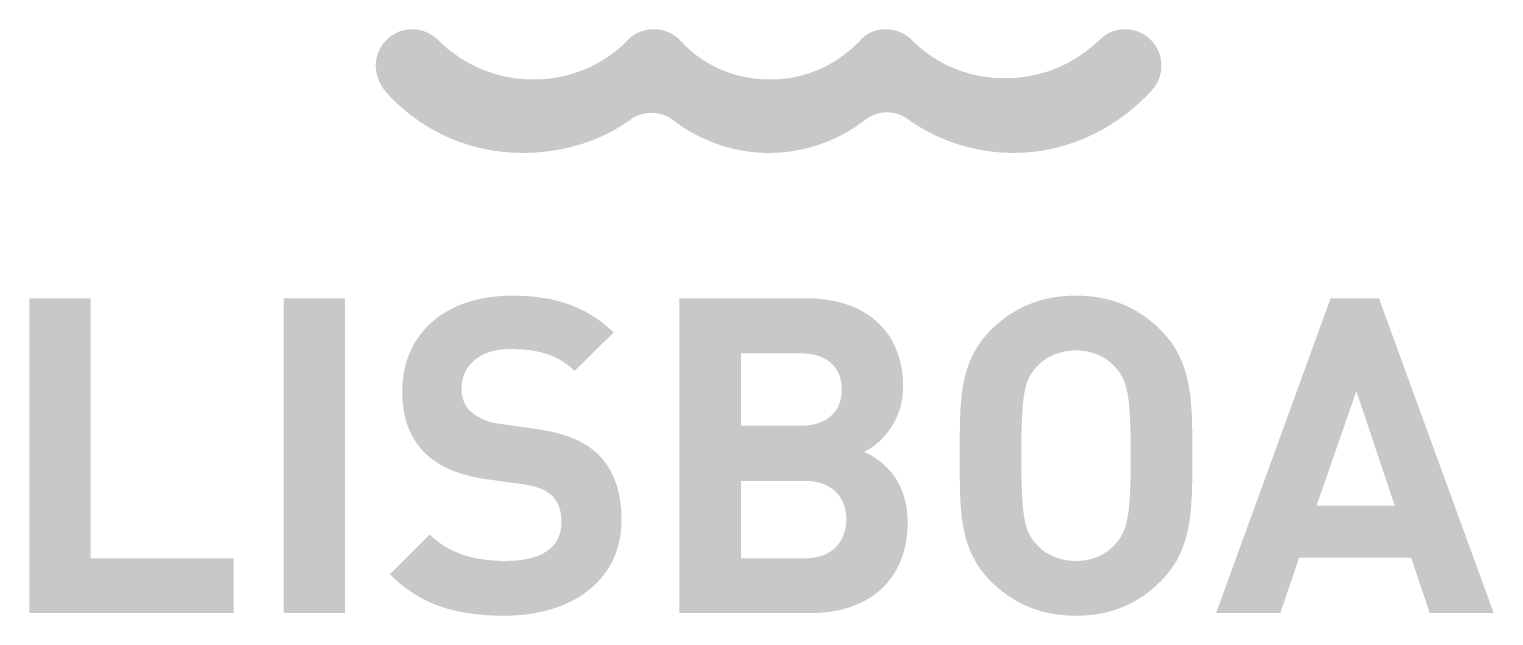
# Model space of a CAD drawing. Header units: millimetres. Extents: x 1841 to 1977, y -2528 to -2309.
# Drawn here: x 1936.15 to 1952.47, y -2501.22 to -2494.69 of the extents above; entities that cross this region are included whole.
import ezdxf

# ---------------------------------------------------------------- set-up
doc = ezdxf.new("R2010")
doc.units = ezdxf.units.MM
doc.layers.add('LASER$cut', color=1, linetype='Continuous', lineweight=0, true_color=0xff0000)
doc.layers.add('LASER$engrave', color=7, linetype='Continuous')

# ---------------------------------------------------------------- blocks, each defined once
blk = doc.blocks.new('Block 01')
at = {"layer": 'LASER$engrave'}
for points in [[(39.192, 33.087), (39.198, 33.093), (39.204, 33.1), (39.209, 33.107), (39.215, 33.114), (39.22, 33.121), (39.225, 33.129), (39.23, 33.136), (39.235, 33.144), (39.24, 33.152), (39.244, 33.16), (39.249, 33.168), (39.253, 33.176), (39.257, 33.184), (39.261, 33.192), (39.264, 33.201), (39.268, 33.209), (39.271, 33.218), (39.274, 33.227), (39.277, 33.236), (39.279, 33.245), (39.282, 33.253), (39.284, 33.263), (39.286, 33.272), (39.288, 33.281), (39.289, 33.29), (39.291, 33.299), (39.292, 33.309), (39.293, 33.318), (39.294, 33.328), (39.294, 33.337), (39.295, 33.347), (39.295, 33.357), (39.295, 33.367), (39.294, 33.377), (39.294, 33.388), (39.293, 33.398), (39.291, 33.408), (39.29, 33.418), (39.288, 33.428), (39.286, 33.438), (39.284, 33.448), (39.282, 33.457), (39.279, 33.467), (39.276, 33.477), (39.273, 33.486), (39.27, 33.495), (39.267, 33.505), (39.263, 33.514), (39.259, 33.523), (39.255, 33.532), (39.25, 33.54), (39.246, 33.549), (39.241, 33.558), (39.236, 33.566), (39.231, 33.574), (39.225, 33.582), (39.22, 33.591), (39.214, 33.598), (39.208, 33.606), (39.202, 33.614), (39.196, 33.621), (39.189, 33.628), (39.183, 33.635), (39.176, 33.642), (39.169, 33.649), (39.162, 33.656), (39.155, 33.662), (39.147, 33.669), (39.14, 33.675), (39.132, 33.681), (39.124, 33.686), (39.116, 33.692), (39.108, 33.697), (39.1, 33.702), (39.091, 33.707), (39.083, 33.712), (39.074, 33.717), (39.065, 33.721), (39.056, 33.725), (39.047, 33.729), (39.038, 33.733), (39.029, 33.737), (39.02, 33.74), (39.01, 33.743), (39.001, 33.746), (38.991, 33.748), (38.981, 33.751), (38.971, 33.753), (38.961, 33.755), (38.951, 33.756), (38.941, 33.758), (38.931, 33.759), (38.921, 33.76), (38.911, 33.761), (38.9, 33.761), (38.89, 33.761), (38.88, 33.761), (38.87, 33.761), (38.861, 33.76), (38.851, 33.759), (38.841, 33.758), (38.832, 33.757), (38.822, 33.756), (38.813, 33.754), (38.804, 33.752), (38.795, 33.75), (38.786, 33.748), (38.777, 33.746), (38.768, 33.743), (38.759, 33.74), (38.75, 33.737), (38.742, 33.734), (38.733, 33.73), (38.725, 33.727), (38.717, 33.723), (38.709, 33.719), (38.701, 33.714), (38.693, 33.71), (38.685, 33.705), (38.677, 33.701), (38.67, 33.696), (38.662, 33.69), (38.655, 33.685), (38.648, 33.68), (38.641, 33.674), (38.634, 33.668), (38.627, 33.662), (38.62, 33.656), (38.593, 33.63), (38.565, 33.606), (38.538, 33.582), (38.509, 33.559), (38.481, 33.536), (38.453, 33.514), (38.424, 33.493), (38.395, 33.473), (38.365, 33.453), (38.335, 33.434), (38.305, 33.416), (38.275, 33.399), (38.244, 33.382), (38.212, 33.366), (38.181, 33.351), (38.149, 33.337), (38.116, 33.323), (38.083, 33.31), (38.05, 33.298), (38.016, 33.287), (37.981, 33.276), (37.946, 33.267), (37.911, 33.258), (37.875, 33.25), (37.839, 33.243), (37.802, 33.236), (37.764, 33.231), (37.726, 33.226), (37.687, 33.222), (37.648, 33.219), (37.608, 33.217), (37.567, 33.216), (37.528, 33.216), (37.49, 33.217), (37.452, 33.218), (37.414, 33.221), (37.376, 33.225), (37.339, 33.23), (37.302, 33.235), (37.265, 33.242), (37.229, 33.249), (37.193, 33.257), (37.157, 33.267), (37.122, 33.277), (37.087, 33.288), (37.052, 33.299), (37.018, 33.312), (36.984, 33.325), (36.951, 33.34), (36.918, 33.355), (36.886, 33.37), (36.854, 33.387), (36.822, 33.404), (36.791, 33.423), (36.761, 33.441), (36.731, 33.461), (36.701, 33.481), (36.672, 33.503), (36.644, 33.524), (36.616, 33.547), (36.589, 33.57), (36.563, 33.594), (36.537, 33.619), (36.511, 33.644), (36.504, 33.651), (36.497, 33.657), (36.489, 33.664), (36.482, 33.67), (36.474, 33.676), (36.466, 33.682), (36.458, 33.688), (36.45, 33.693), (36.442, 33.698), (36.433, 33.704), (36.425, 33.708), (36.416, 33.713), (36.408, 33.718), (36.399, 33.722), (36.39, 33.726), (36.381, 33.73), (36.372, 33.734), (36.362, 33.737), (36.353, 33.74), (36.344, 33.743), (36.334, 33.746), (36.325, 33.749), (36.315, 33.751), (36.305, 33.753), (36.295, 33.755), (36.285, 33.757), (36.275, 33.758), (36.265, 33.759), (36.255, 33.76), (36.245, 33.761), (36.234, 33.761), (36.224, 33.761), (36.212, 33.761), (36.201, 33.761), (36.19, 33.76), (36.179, 33.759), (36.168, 33.758), (36.157, 33.756), (36.147, 33.754), (36.136, 33.752), (36.126, 33.75), (36.116, 33.748), (36.106, 33.745), (36.096, 33.742), (36.086, 33.738), (36.077, 33.735), (36.067, 33.731), (36.058, 33.727), (36.049, 33.722), (36.04, 33.718), (36.031, 33.713), (36.022, 33.708), (36.014, 33.702), (36.005, 33.697), (35.997, 33.691), (35.989, 33.684), (35.981, 33.678), (35.973, 33.671), (35.965, 33.664), (35.957, 33.657), (35.95, 33.65), (35.942, 33.642), (35.935, 33.634), (35.928, 33.626), (35.904, 33.602), (35.879, 33.578), (35.854, 33.555), (35.829, 33.533), (35.803, 33.511), (35.776, 33.49), (35.749, 33.47), (35.722, 33.45), (35.694, 33.431), (35.665, 33.412), (35.636, 33.394), (35.607, 33.377), (35.577, 33.361), (35.547, 33.345), (35.516, 33.33), (35.485, 33.316), (35.454, 33.302), (35.422, 33.29), (35.389, 33.278), (35.357, 33.267), (35.324, 33.257), (35.29, 33.247), (35.257, 33.238), (35.223, 33.231), (35.188, 33.224), (35.154, 33.218), (35.119, 33.213), (35.083, 33.209), (35.048, 33.205), (35.012, 33.203), (34.976, 33.202), (34.939, 33.201), (34.902, 33.201), (34.866, 33.203), (34.83, 33.205), (34.794, 33.208), (34.759, 33.212), (34.724, 33.217), (34.689, 33.222), (34.654, 33.229), (34.62, 33.236), (34.587, 33.244), (34.553, 33.253), (34.52, 33.262), (34.488, 33.273), (34.456, 33.284), (34.424, 33.296), (34.393, 33.309), (34.362, 33.322), (34.331, 33.337), (34.301, 33.352), (34.271, 33.368), (34.242, 33.384), (34.214, 33.402), (34.185, 33.42), (34.158, 33.439), (34.13, 33.458), (34.103, 33.478), (34.077, 33.499), (34.051, 33.521), (34.026, 33.543), (34.001, 33.566), (33.977, 33.59), (33.954, 33.615), (33.946, 33.623), (33.939, 33.631), (33.931, 33.639), (33.923, 33.647), (33.915, 33.655), (33.907, 33.662), (33.899, 33.669), (33.89, 33.676), (33.881, 33.682), (33.872, 33.689), (33.863, 33.695), (33.854, 33.701), (33.845, 33.707), (33.835, 33.712), (33.825, 33.717), (33.815, 33.722), (33.805, 33.727), (33.795, 33.731), (33.785, 33.735), (33.774, 33.739), (33.764, 33.742), (33.753, 33.745), (33.742, 33.748), (33.731, 33.751), (33.72, 33.753), (33.709, 33.755), (33.698, 33.757), (33.686, 33.759), (33.675, 33.76), (33.663, 33.761), (33.652, 33.761), (33.64, 33.761), (33.629, 33.761), (33.618, 33.761), (33.607, 33.76), (33.596, 33.759), (33.586, 33.758), (33.575, 33.756), (33.564, 33.755), (33.554, 33.753), (33.544, 33.75), (33.533, 33.748), (33.523, 33.745), (33.513, 33.742), (33.503, 33.739), (33.493, 33.735), (33.484, 33.732), (33.474, 33.728), (33.465, 33.724), (33.455, 33.719), (33.446, 33.715), (33.437, 33.71), (33.429, 33.705), (33.42, 33.699), (33.411, 33.694), (33.403, 33.688), (33.395, 33.682), (33.387, 33.676), (33.379, 33.67), (33.372, 33.663), (33.364, 33.657), (33.357, 33.65), (33.35, 33.642), (33.344, 33.635), (33.318, 33.61), (33.292, 33.585), (33.265, 33.561), (33.238, 33.538), (33.21, 33.516), (33.182, 33.494), (33.153, 33.473), (33.123, 33.452), (33.093, 33.433), (33.063, 33.414), (33.032, 33.395), (33.001, 33.378), (32.969, 33.361), (32.937, 33.345), (32.904, 33.33), (32.871, 33.316), (32.837, 33.302), (32.803, 33.289), (32.769, 33.278), (32.734, 33.266), (32.699, 33.256), (32.664, 33.247), (32.628, 33.238), (32.592, 33.23), (32.555, 33.224), (32.518, 33.218), (32.481, 33.213), (32.444, 33.208), (32.406, 33.205), (32.368, 33.203), (32.329, 33.202), (32.291, 33.201), (32.252, 33.202), (32.214, 33.203), (32.176, 33.206), (32.138, 33.209), (32.101, 33.213), (32.063, 33.219), (32.026, 33.225), (31.99, 33.232), (31.953, 33.24), (31.917, 33.249), (31.881, 33.259), (31.846, 33.27), (31.81, 33.282), (31.776, 33.294), (31.741, 33.307), (31.707, 33.321), (31.674, 33.336), (31.641, 33.352), (31.608, 33.368), (31.576, 33.385), (31.544, 33.403), (31.513, 33.422), (31.482, 33.441), (31.452, 33.461), (31.423, 33.482), (31.393, 33.503), (31.365, 33.525), (31.337, 33.547), (31.31, 33.571), (31.283, 33.594), (31.257, 33.619), (31.232, 33.644), (31.224, 33.651), (31.217, 33.657), (31.209, 33.664), (31.201, 33.67), (31.193, 33.676), (31.185, 33.682), (31.177, 33.688), (31.169, 33.693), (31.161, 33.698), (31.152, 33.704), (31.144, 33.708), (31.135, 33.713), (31.127, 33.718), (31.118, 33.722), (31.109, 33.726), (31.1, 33.73), (31.091, 33.734), (31.082, 33.737), (31.073, 33.74), (31.063, 33.743), (31.054, 33.746), (31.044, 33.749), (31.035, 33.751), (31.025, 33.753), (31.015, 33.755), (31.006, 33.757), (30.996, 33.758), (30.986, 33.759), (30.975, 33.76), (30.965, 33.761), (30.955, 33.761), (30.944, 33.761), (30.934, 33.761), (30.924, 33.761), (30.913, 33.76), (30.903, 33.759), (30.893, 33.758), (30.883, 33.756), (30.873, 33.755), (30.863, 33.753), (30.853, 33.751), (30.843, 33.748), (30.834, 33.746), (30.824, 33.743), (30.815, 33.74), (30.805, 33.737), (30.796, 33.733), (30.787, 33.729), (30.778, 33.725), (30.769, 33.721), (30.76, 33.717), (30.752, 33.712), (30.743, 33.707), (30.735, 33.702), (30.727, 33.697), (30.718, 33.692), (30.71, 33.686), (30.702, 33.681), (30.695, 33.675), (30.687, 33.669), (30.68, 33.662), (30.672, 33.656), (30.665, 33.649), (30.658, 33.642), (30.652, 33.635), (30.645, 33.628), (30.639, 33.621), (30.632, 33.614), (30.626, 33.606), (30.62, 33.598), (30.614, 33.591), (30.609, 33.582), (30.604, 33.574), (30.598, 33.566), (30.593, 33.558), (30.589, 33.549), (30.584, 33.54), (30.58, 33.532), (30.576, 33.523), (30.572, 33.514), (30.568, 33.505), (30.564, 33.495), (30.561, 33.486), (30.558, 33.477), (30.555, 33.467), (30.552, 33.457), (30.55, 33.448), (30.548, 33.438), (30.546, 33.428), (30.544, 33.418), (30.543, 33.408), (30.542, 33.398), (30.541, 33.388), (30.54, 33.377), (30.54, 33.367), (30.54, 33.357), (30.54, 33.347), (30.54, 33.338), (30.541, 33.328), (30.542, 33.319), (30.543, 33.309), (30.544, 33.3), (30.546, 33.29), (30.547, 33.28), (30.549, 33.271), (30.552, 33.261), (30.554, 33.252), (30.557, 33.242), (30.559, 33.233), (30.562, 33.223), (30.566, 33.214), (30.569, 33.205), (30.573, 33.196), (30.576, 33.186), (30.58, 33.177), (30.584, 33.169), (30.588, 33.16), (30.593, 33.151), (30.597, 33.143), (30.602, 33.135), (30.606, 33.126), (30.611, 33.118), (30.616, 33.111), (30.621, 33.103), (30.626, 33.096), (30.631, 33.089), (30.637, 33.082), (30.642, 33.075), (30.677, 33.035), (30.714, 32.997), (30.751, 32.96), (30.789, 32.923), (30.828, 32.888), (30.869, 32.853), (30.91, 32.82), (30.952, 32.787), (30.995, 32.756), (31.038, 32.726), (31.083, 32.697), (31.128, 32.669), (31.175, 32.642), (31.222, 32.617), (31.269, 32.592), (31.318, 32.569), (31.367, 32.547), (31.417, 32.527), (31.468, 32.508), (31.519, 32.49), (31.571, 32.473), (31.623, 32.458), (31.676, 32.444), (31.73, 32.431), (31.784, 32.42), (31.839, 32.41), (31.894, 32.402), (31.949, 32.395), (32.006, 32.39), (32.062, 32.386), (32.119, 32.384), (32.176, 32.383), (32.217, 32.383), (32.257, 32.384), (32.298, 32.386), (32.338, 32.388), (32.378, 32.392), (32.418, 32.396), (32.458, 32.4), (32.498, 32.406), (32.537, 32.412), (32.577, 32.418), (32.616, 32.426), (32.654, 32.434), (32.693, 32.443), (32.731, 32.452), (32.769, 32.463), (32.807, 32.474), (32.844, 32.485), (32.881, 32.498), (32.918, 32.511), (32.954, 32.524), (32.99, 32.539), (33.026, 32.554), (33.061, 32.569), (33.096, 32.586), (33.13, 32.603), (33.164, 32.62), (33.198, 32.639), (33.231, 32.658), (33.263, 32.677), (33.296, 32.698), (33.327, 32.719), (33.358, 32.74), (33.365, 32.745), (33.371, 32.75), (33.378, 32.755), (33.385, 32.759), (33.391, 32.764), (33.399, 32.768), (33.406, 32.772), (33.413, 32.777), (33.42, 32.78), (33.428, 32.784), (33.435, 32.788), (33.443, 32.792), (33.451, 32.795), (33.459, 32.798), (33.466, 32.801), (33.474, 32.804), (33.483, 32.807), (33.491, 32.81), (33.499, 32.812), (33.507, 32.815), (33.516, 32.817), (33.524, 32.819), (33.532, 32.821), (33.541, 32.822), (33.55, 32.824), (33.558, 32.825), (33.567, 32.826), (33.576, 32.827), (33.584, 32.828), (33.593, 32.828), (33.602, 32.828), (33.611, 32.828), (33.62, 32.828), (33.63, 32.828), (33.64, 32.827), (33.65, 32.827), (33.659, 32.826), (33.669, 32.825), (33.678, 32.823), (33.687, 32.822), (33.697, 32.82), (33.706, 32.818), (33.715, 32.815), (33.724, 32.813), (33.733, 32.81), (33.741, 32.808), (33.75, 32.805), (33.759, 32.801), (33.767, 32.798), (33.775, 32.794), (33.784, 32.791), (33.792, 32.787), (33.8, 32.783), (33.808, 32.778), (33.816, 32.774), (33.823, 32.769), (33.831, 32.764), (33.838, 32.759), (33.846, 32.754), (33.853, 32.749), (33.86, 32.743), (33.867, 32.738), (33.874, 32.732), (33.88, 32.726), (33.908, 32.706), (33.936, 32.687), (33.964, 32.669), (33.992, 32.65), (34.021, 32.633), (34.051, 32.616), (34.081, 32.599), (34.111, 32.583), (34.141, 32.568), (34.172, 32.553), (34.203, 32.538), (34.234, 32.525), (34.266, 32.511), (34.298, 32.499), (34.331, 32.487), (34.363, 32.475), (34.396, 32.464), (34.429, 32.454), (34.463, 32.445), (34.497, 32.436), (34.53, 32.427), (34.565, 32.42), (34.599, 32.413), (34.634, 32.407), (34.669, 32.401), (34.704, 32.396), (34.739, 32.392), (34.775, 32.389), (34.81, 32.386), (34.846, 32.384), (34.882, 32.383), (34.919, 32.383), (34.956, 32.383), (34.993, 32.384), (35.031, 32.386), (35.068, 32.389), (35.104, 32.392), (35.141, 32.397), (35.177, 32.402), (35.213, 32.407), (35.249, 32.414), (35.284, 32.421), (35.319, 32.429), (35.354, 32.437), (35.389, 32.447), (35.423, 32.457), (35.457, 32.467), (35.491, 32.479), (35.524, 32.491), (35.558, 32.503), (35.59, 32.517), (35.623, 32.531), (35.655, 32.545), (35.687, 32.561), (35.719, 32.577), (35.75, 32.593), (35.781, 32.61), (35.811, 32.628), (35.841, 32.646), (35.871, 32.665), (35.9, 32.685), (35.929, 32.705), (35.958, 32.725), (35.986, 32.746), (35.993, 32.752), (36, 32.757), (36.006, 32.761), (36.013, 32.766), (36.02, 32.771), (36.027, 32.775), (36.034, 32.779), (36.041, 32.784), (36.049, 32.788), (36.056, 32.791), (36.063, 32.795), (36.071, 32.799), (36.078, 32.802), (36.086, 32.805), (36.093, 32.808), (36.101, 32.811), (36.109, 32.814), (36.117, 32.817), (36.125, 32.819), (36.133, 32.821), (36.141, 32.823), (36.149, 32.825), (36.157, 32.827), (36.166, 32.829), (36.174, 32.83), (36.183, 32.831), (36.191, 32.832), (36.2, 32.833), (36.209, 32.834), (36.218, 32.834), (36.227, 32.834), (36.236, 32.834), (36.245, 32.834), (36.253, 32.834), (36.262, 32.834), (36.271, 32.833), (36.28, 32.832), (36.288, 32.831), (36.296, 32.83), (36.305, 32.829), (36.313, 32.828), (36.321, 32.826), (36.329, 32.824), (36.337, 32.822), (36.345, 32.82), (36.352, 32.818), (36.36, 32.815), (36.368, 32.813), (36.375, 32.81), (36.383, 32.807), (36.39, 32.804), (36.397, 32.801), (36.405, 32.797), (36.412, 32.794), (36.419, 32.79), (36.426, 32.786), (36.433, 32.782), (36.44, 32.778), (36.447, 32.774), (36.454, 32.769), (36.468, 32.759), (36.482, 32.749), (36.513, 32.728), (36.545, 32.707), (36.577, 32.687), (36.609, 32.667), (36.642, 32.648), (36.676, 32.629), (36.709, 32.612), (36.743, 32.594), (36.777, 32.578), (36.812, 32.562), (36.847, 32.546), (36.883, 32.532), (36.918, 32.517), (36.954, 32.504), (36.991, 32.491), (37.027, 32.479), (37.064, 32.468), (37.101, 32.457), (37.139, 32.447), (37.177, 32.438), (37.215, 32.429), (37.253, 32.421), (37.292, 32.414), (37.33, 32.407), (37.369, 32.402), (37.409, 32.397), (37.448, 32.392), (37.488, 32.389), (37.528, 32.386), (37.568, 32.384), (37.609, 32.383), (37.649, 32.383), (37.706, 32.384), (37.763, 32.386), (37.819, 32.39), (37.874, 32.396), (37.93, 32.403), (37.985, 32.412), (38.039, 32.422), (38.093, 32.433), (38.147, 32.446), (38.2, 32.461), (38.253, 32.477), (38.304, 32.494), (38.356, 32.513), (38.407, 32.533), (38.457, 32.554), (38.506, 32.576), (38.555, 32.6), (38.604, 32.625), (38.651, 32.651), (38.698, 32.678), (38.744, 32.707), (38.789, 32.736), (38.833, 32.767), (38.877, 32.798), (38.919, 32.831), (38.961, 32.865), (39.002, 32.899), (39.042, 32.935), (39.081, 32.972), (39.119, 33.009), (39.156, 33.047)], [(28.955, 27.254), (28.955, 27.864), (27.362, 27.864), (27.362, 30.762), (26.679, 30.762), (26.679, 27.254)], [(30.195, 30.762), (29.512, 30.762), (29.512, 27.254), (30.195, 27.254)], [(33.278, 28.29), (33.277, 28.347), (33.276, 28.375), (33.274, 28.403), (33.272, 28.43), (33.269, 28.457), (33.266, 28.484), (33.262, 28.511), (33.258, 28.537), (33.253, 28.563), (33.248, 28.588), (33.242, 28.613), (33.236, 28.638), (33.229, 28.663), (33.221, 28.687), (33.213, 28.71), (33.205, 28.733), (33.196, 28.756), (33.186, 28.779), (33.176, 28.801), (33.165, 28.822), (33.154, 28.844), (33.142, 28.864), (33.129, 28.885), (33.116, 28.905), (33.103, 28.924), (33.088, 28.943), (33.074, 28.962), (33.058, 28.98), (33.042, 28.998), (33.025, 29.015), (33.008, 29.032), (32.994, 29.045), (32.979, 29.057), (32.965, 29.069), (32.95, 29.081), (32.934, 29.093), (32.918, 29.104), (32.902, 29.115), (32.885, 29.126), (32.868, 29.136), (32.851, 29.147), (32.833, 29.157), (32.815, 29.166), (32.796, 29.176), (32.777, 29.185), (32.757, 29.194), (32.737, 29.202), (32.716, 29.21), (32.695, 29.219), (32.674, 29.226), (32.651, 29.234), (32.605, 29.248), (32.556, 29.261), (32.505, 29.274), (32.452, 29.285), (32.395, 29.295), (32.336, 29.305), (31.923, 29.363), (31.91, 29.365), (31.897, 29.367), (31.884, 29.369), (31.871, 29.372), (31.859, 29.374), (31.847, 29.377), (31.834, 29.38), (31.822, 29.383), (31.811, 29.386), (31.799, 29.39), (31.788, 29.394), (31.777, 29.398), (31.765, 29.402), (31.755, 29.406), (31.744, 29.41), (31.734, 29.415), (31.723, 29.419), (31.713, 29.424), (31.704, 29.429), (31.694, 29.434), (31.685, 29.439), (31.676, 29.444), (31.667, 29.449), (31.658, 29.455), (31.65, 29.46), (31.641, 29.466), (31.633, 29.472), (31.626, 29.477), (31.618, 29.483), (31.611, 29.489), (31.604, 29.495), (31.597, 29.501), (31.591, 29.507), (31.584, 29.514), (31.578, 29.521), (31.572, 29.527), (31.566, 29.534), (31.561, 29.542), (31.555, 29.549), (31.55, 29.556), (31.546, 29.563), (31.541, 29.571), (31.537, 29.579), (31.533, 29.586), (31.529, 29.594), (31.525, 29.602), (31.522, 29.61), (31.519, 29.618), (31.516, 29.626), (31.513, 29.634), (31.51, 29.642), (31.508, 29.651), (31.506, 29.659), (31.504, 29.667), (31.502, 29.675), (31.5, 29.684), (31.499, 29.692), (31.498, 29.7), (31.497, 29.709), (31.496, 29.717), (31.495, 29.725), (31.495, 29.734), (31.495, 29.742), (31.495, 29.75), (31.495, 29.762), (31.495, 29.773), (31.496, 29.784), (31.497, 29.795), (31.498, 29.806), (31.499, 29.818), (31.501, 29.828), (31.503, 29.839), (31.505, 29.85), (31.508, 29.861), (31.511, 29.871), (31.514, 29.882), (31.517, 29.892), (31.52, 29.902), (31.524, 29.913), (31.528, 29.923), (31.533, 29.933), (31.537, 29.942), (31.542, 29.952), (31.547, 29.962), (31.553, 29.971), (31.558, 29.98), (31.564, 29.989), (31.57, 29.998), (31.577, 30.007), (31.584, 30.016), (31.591, 30.024), (31.598, 30.033), (31.605, 30.041), (31.613, 30.049), (31.621, 30.057), (31.63, 30.065), (31.638, 30.072), (31.647, 30.079), (31.656, 30.086), (31.666, 30.093), (31.675, 30.1), (31.685, 30.107), (31.695, 30.113), (31.706, 30.119), (31.716, 30.125), (31.727, 30.131), (31.739, 30.136), (31.75, 30.142), (31.762, 30.147), (31.774, 30.152), (31.786, 30.156), (31.799, 30.161), (31.812, 30.165), (31.825, 30.169), (31.838, 30.172), (31.852, 30.176), (31.866, 30.179), (31.88, 30.182), (31.895, 30.185), (31.91, 30.187), (31.925, 30.189), (31.94, 30.191), (31.955, 30.193), (31.971, 30.194), (31.987, 30.195), (32.004, 30.196), (32.02, 30.196), (32.037, 30.196), (32.081, 30.196), (32.126, 30.194), (32.171, 30.192), (32.216, 30.188), (32.239, 30.186), (32.262, 30.183), (32.285, 30.179), (32.308, 30.176), (32.332, 30.171), (32.355, 30.166), (32.378, 30.161), (32.401, 30.155), (32.424, 30.148), (32.447, 30.141), (32.47, 30.133), (32.493, 30.124), (32.516, 30.114), (32.538, 30.104), (32.561, 30.093), (32.583, 30.081), (32.606, 30.068), (32.628, 30.055), (32.65, 30.04), (32.671, 30.025), (32.693, 30.008), (32.714, 29.991), (32.735, 29.972), (32.756, 29.953), (33.19, 30.381), (33.162, 30.408), (33.133, 30.433), (33.104, 30.458), (33.075, 30.482), (33.046, 30.505), (33.016, 30.527), (32.985, 30.548), (32.954, 30.568), (32.923, 30.587), (32.892, 30.605), (32.86, 30.622), (32.827, 30.638), (32.794, 30.654), (32.761, 30.669), (32.727, 30.682), (32.692, 30.695), (32.657, 30.707), (32.621, 30.718), (32.585, 30.729), (32.548, 30.738), (32.511, 30.747), (32.473, 30.755), (32.435, 30.762), (32.395, 30.768), (32.356, 30.774), (32.315, 30.779), (32.274, 30.783), (32.232, 30.786), (32.19, 30.788), (32.146, 30.79), (32.058, 30.792), (32.022, 30.791), (31.987, 30.79), (31.953, 30.789), (31.919, 30.786), (31.885, 30.784), (31.852, 30.78), (31.819, 30.776), (31.787, 30.771), (31.755, 30.766), (31.724, 30.76), (31.693, 30.754), (31.663, 30.747), (31.633, 30.739), (31.603, 30.731), (31.575, 30.722), (31.546, 30.713), (31.518, 30.703), (31.491, 30.693), (31.464, 30.682), (31.437, 30.67), (31.412, 30.658), (31.386, 30.646), (31.361, 30.633), (31.337, 30.619), (31.313, 30.605), (31.29, 30.591), (31.267, 30.576), (31.245, 30.56), (31.223, 30.544), (31.202, 30.528), (31.181, 30.511), (31.161, 30.494), (31.142, 30.476), (31.123, 30.457), (31.105, 30.439), (31.087, 30.419), (31.07, 30.4), (31.053, 30.38), (31.037, 30.359), (31.021, 30.338), (31.006, 30.317), (30.992, 30.295), (30.978, 30.273), (30.965, 30.251), (30.953, 30.228), (30.941, 30.205), (30.93, 30.181), (30.919, 30.157), (30.909, 30.132), (30.899, 30.108), (30.891, 30.083), (30.882, 30.057), (30.875, 30.031), (30.868, 30.005), (30.862, 29.979), (30.856, 29.952), (30.851, 29.925), (30.847, 29.898), (30.843, 29.87), (30.84, 29.842), (30.838, 29.814), (30.836, 29.785), (30.835, 29.756), (30.835, 29.727), (30.835, 29.699), (30.836, 29.672), (30.837, 29.645), (30.839, 29.619), (30.841, 29.593), (30.844, 29.568), (30.847, 29.542), (30.851, 29.518), (30.855, 29.493), (30.859, 29.469), (30.865, 29.446), (30.87, 29.423), (30.877, 29.4), (30.883, 29.377), (30.89, 29.355), (30.898, 29.334), (30.906, 29.313), (30.915, 29.292), (30.924, 29.271), (30.934, 29.251), (30.944, 29.231), (30.954, 29.212), (30.965, 29.193), (30.977, 29.174), (30.989, 29.156), (31.002, 29.138), (31.015, 29.12), (31.028, 29.103), (31.042, 29.086), (31.057, 29.07), (31.072, 29.053), (31.087, 29.038), (31.102, 29.023), (31.117, 29.01), (31.133, 28.996), (31.149, 28.983), (31.166, 28.97), (31.183, 28.958), (31.2, 28.946), (31.218, 28.934), (31.236, 28.923), (31.254, 28.911), (31.273, 28.901), (31.292, 28.89), (31.312, 28.88), (31.332, 28.87), (31.352, 28.861), (31.373, 28.852), (31.395, 28.843), (31.416, 28.834), (31.439, 28.826), (31.461, 28.818), (31.484, 28.811), (31.508, 28.803), (31.556, 28.79), (31.606, 28.777), (31.658, 28.766), (31.712, 28.756), (31.767, 28.747), (32.19, 28.688), (32.219, 28.683), (32.246, 28.678), (32.272, 28.673), (32.296, 28.667), (32.319, 28.661), (32.34, 28.654), (32.351, 28.651), (32.36, 28.647), (32.37, 28.644), (32.379, 28.64), (32.388, 28.636), (32.397, 28.633), (32.406, 28.629), (32.414, 28.624), (32.422, 28.62), (32.43, 28.616), (32.438, 28.611), (32.445, 28.607), (32.452, 28.602), (32.46, 28.597), (32.467, 28.592), (32.474, 28.587), (32.481, 28.582), (32.487, 28.577), (32.494, 28.571), (32.501, 28.565), (32.507, 28.559), (32.514, 28.552), (32.52, 28.545), (32.526, 28.537), (32.532, 28.53), (32.538, 28.522), (32.543, 28.515), (32.549, 28.507), (32.554, 28.499), (32.558, 28.49), (32.563, 28.482), (32.567, 28.473), (32.571, 28.464), (32.575, 28.455), (32.579, 28.446), (32.582, 28.437), (32.586, 28.428), (32.589, 28.418), (32.592, 28.408), (32.594, 28.398), (32.597, 28.388), (32.599, 28.378), (32.601, 28.368), (32.602, 28.358), (32.604, 28.347), (32.605, 28.336), (32.607, 28.325), (32.607, 28.314), (32.608, 28.303), (32.609, 28.292), (32.609, 28.281), (32.609, 28.269), (32.609, 28.256), (32.608, 28.243), (32.608, 28.23), (32.607, 28.218), (32.605, 28.206), (32.603, 28.193), (32.601, 28.181), (32.599, 28.17), (32.596, 28.158), (32.593, 28.147), (32.59, 28.136), (32.586, 28.125), (32.583, 28.114), (32.578, 28.103), (32.574, 28.093), (32.569, 28.083), (32.564, 28.073), (32.558, 28.063), (32.553, 28.053), (32.546, 28.044), (32.54, 28.034), (32.533, 28.025), (32.526, 28.017), (32.519, 28.008), (32.512, 28), (32.504, 27.991), (32.495, 27.983), (32.487, 27.976), (32.478, 27.968), (32.469, 27.961), (32.46, 27.953), (32.45, 27.947), (32.44, 27.94), (32.43, 27.933), (32.419, 27.927), (32.408, 27.921), (32.397, 27.915), (32.386, 27.909), (32.374, 27.903), (32.362, 27.898), (32.35, 27.893), (32.337, 27.888), (32.324, 27.884), (32.311, 27.879), (32.297, 27.875), (32.284, 27.871), (32.27, 27.867), (32.255, 27.863), (32.241, 27.86), (32.226, 27.857), (32.195, 27.851), (32.163, 27.846), (32.13, 27.842), (32.096, 27.839), (32.061, 27.837), (32.025, 27.836), (31.987, 27.835), (31.927, 27.836), (31.867, 27.839), (31.807, 27.843), (31.778, 27.846), (31.749, 27.85), (31.72, 27.854), (31.691, 27.859), (31.663, 27.864), (31.635, 27.87), (31.607, 27.876), (31.579, 27.884), (31.552, 27.891), (31.525, 27.9), (31.498, 27.909), (31.472, 27.918), (31.446, 27.929), (31.42, 27.94), (31.395, 27.951), (31.37, 27.964), (31.345, 27.977), (31.32, 27.991), (31.296, 28.006), (31.273, 28.021), (31.25, 28.037), (31.227, 28.055), (31.204, 28.072), (31.182, 28.091), (31.161, 28.111), (31.14, 28.131), (30.697, 27.688), (30.729, 27.656), (30.762, 27.625), (30.796, 27.596), (30.829, 27.567), (30.863, 27.541), (30.898, 27.515), (30.933, 27.491), (30.968, 27.467), (31.004, 27.446), (31.04, 27.425), (31.077, 27.405), (31.114, 27.387), (31.151, 27.37), (31.189, 27.354), (31.228, 27.339), (31.267, 27.325), (31.307, 27.312), (31.347, 27.3), (31.388, 27.289), (31.43, 27.279), (31.472, 27.27), (31.514, 27.262), (31.558, 27.254), (31.602, 27.248), (31.646, 27.242), (31.692, 27.238), (31.738, 27.234), (31.784, 27.23), (31.88, 27.226), (31.979, 27.225), (32.047, 27.226), (32.114, 27.229), (32.18, 27.235), (32.213, 27.239), (32.245, 27.243), (32.277, 27.248), (32.309, 27.253), (32.34, 27.259), (32.371, 27.265), (32.401, 27.272), (32.432, 27.279), (32.461, 27.287), (32.491, 27.296), (32.52, 27.305), (32.549, 27.314), (32.577, 27.324), (32.605, 27.335), (32.632, 27.346), (32.659, 27.358), (32.686, 27.37), (32.712, 27.382), (32.738, 27.396), (32.763, 27.409), (32.787, 27.424), (32.812, 27.438), (32.835, 27.453), (32.858, 27.469), (32.881, 27.485), (32.903, 27.502), (32.925, 27.519), (32.946, 27.537), (32.966, 27.555), (32.986, 27.574), (33.006, 27.593), (33.024, 27.613), (33.043, 27.633), (33.06, 27.654), (33.077, 27.675), (33.093, 27.697), (33.109, 27.719), (33.124, 27.741), (33.139, 27.764), (33.152, 27.788), (33.166, 27.812), (33.178, 27.836), (33.19, 27.861), (33.201, 27.887), (33.211, 27.912), (33.221, 27.939), (33.23, 27.965), (33.238, 27.993), (33.245, 28.02), (33.252, 28.049), (33.258, 28.077), (33.263, 28.106), (33.268, 28.136), (33.271, 28.166), (33.274, 28.196), (33.276, 28.227), (33.277, 28.258)]]:
    blk.add_hatch(color=256, dxfattribs=at).paths.add_polyline_path(points, flags=0)
h = blk.add_hatch(color=256, dxfattribs=at)
h.paths.add_polyline_path([(36.466, 28.263), (36.466, 28.285), (36.465, 28.307), (36.464, 28.328), (36.463, 28.348), (36.461, 28.369), (36.459, 28.389), (36.457, 28.408), (36.454, 28.428), (36.451, 28.447), (36.448, 28.465), (36.444, 28.484), (36.44, 28.502), (36.435, 28.519), (36.431, 28.537), (36.426, 28.554), (36.421, 28.57), (36.415, 28.587), (36.409, 28.603), (36.403, 28.619), (36.397, 28.634), (36.39, 28.649), (36.384, 28.664), (36.377, 28.679), (36.369, 28.693), (36.362, 28.707), (36.354, 28.72), (36.346, 28.734), (36.338, 28.747), (36.33, 28.76), (36.322, 28.772), (36.313, 28.784), (36.304, 28.796), (36.296, 28.808), (36.286, 28.819), (36.277, 28.831), (36.268, 28.841), (36.258, 28.852), (36.249, 28.862), (36.239, 28.873), (36.229, 28.882), (36.21, 28.901), (36.189, 28.92), (36.169, 28.937), (36.148, 28.953), (36.127, 28.968), (36.106, 28.983), (36.085, 28.996), (36.064, 29.009), (36.044, 29.021), (36.023, 29.032), (36.002, 29.042), (35.982, 29.052), (35.991, 29.056), (35.999, 29.06), (36.008, 29.065), (36.017, 29.07), (36.034, 29.08), (36.052, 29.091), (36.07, 29.103), (36.089, 29.116), (36.107, 29.13), (36.125, 29.145), (36.144, 29.161), (36.162, 29.178), (36.18, 29.196), (36.198, 29.215), (36.216, 29.234), (36.233, 29.255), (36.25, 29.277), (36.266, 29.299), (36.282, 29.322), (36.298, 29.347), (36.305, 29.359), (36.312, 29.372), (36.319, 29.385), (36.326, 29.398), (36.333, 29.411), (36.339, 29.425), (36.346, 29.438), (36.352, 29.452), (36.357, 29.467), (36.363, 29.481), (36.368, 29.496), (36.374, 29.51), (36.379, 29.526), (36.383, 29.541), (36.387, 29.556), (36.392, 29.572), (36.395, 29.588), (36.399, 29.604), (36.402, 29.62), (36.405, 29.637), (36.408, 29.654), (36.41, 29.671), (36.412, 29.688), (36.413, 29.705), (36.415, 29.723), (36.416, 29.741), (36.416, 29.759), (36.416, 29.777), (36.416, 29.805), (36.415, 29.832), (36.414, 29.86), (36.412, 29.887), (36.409, 29.914), (36.406, 29.94), (36.402, 29.966), (36.398, 29.992), (36.393, 30.017), (36.388, 30.042), (36.382, 30.067), (36.375, 30.091), (36.368, 30.115), (36.36, 30.138), (36.352, 30.162), (36.343, 30.184), (36.334, 30.207), (36.324, 30.229), (36.314, 30.25), (36.303, 30.272), (36.291, 30.293), (36.28, 30.313), (36.267, 30.333), (36.254, 30.353), (36.24, 30.372), (36.226, 30.391), (36.212, 30.409), (36.197, 30.427), (36.181, 30.445), (36.165, 30.462), (36.148, 30.479), (36.131, 30.495), (36.114, 30.511), (36.096, 30.526), (36.077, 30.541), (36.058, 30.556), (36.038, 30.57), (36.018, 30.583), (35.998, 30.596), (35.977, 30.609), (35.955, 30.621), (35.933, 30.633), (35.911, 30.644), (35.888, 30.655), (35.864, 30.665), (35.84, 30.675), (35.816, 30.684), (35.791, 30.693), (35.766, 30.701), (35.74, 30.709), (35.714, 30.716), (35.688, 30.723), (35.66, 30.729), (35.633, 30.735), (35.605, 30.74), (35.577, 30.745), (35.548, 30.749), (35.519, 30.752), (35.489, 30.755), (35.459, 30.758), (35.428, 30.76), (35.397, 30.761), (35.366, 30.762), (35.334, 30.762), (33.923, 30.762), (33.923, 27.254), (35.393, 27.254), (35.422, 27.255), (35.451, 27.255), (35.479, 27.257), (35.508, 27.258), (35.536, 27.261), (35.563, 27.264), (35.591, 27.267), (35.618, 27.271), (35.645, 27.275), (35.671, 27.28), (35.698, 27.285), (35.724, 27.291), (35.749, 27.298), (35.774, 27.305), (35.799, 27.312), (35.824, 27.32), (35.848, 27.328), (35.872, 27.337), (35.895, 27.347), (35.918, 27.357), (35.941, 27.367), (35.963, 27.378), (35.985, 27.389), (36.007, 27.401), (36.028, 27.413), (36.049, 27.426), (36.069, 27.44), (36.089, 27.453), (36.108, 27.468), (36.127, 27.482), (36.146, 27.498), (36.164, 27.513), (36.181, 27.53), (36.198, 27.546), (36.215, 27.564), (36.231, 27.581), (36.247, 27.599), (36.262, 27.618), (36.277, 27.637), (36.291, 27.657), (36.305, 27.677), (36.318, 27.697), (36.331, 27.718), (36.343, 27.739), (36.355, 27.761), (36.366, 27.784), (36.376, 27.806), (36.386, 27.83), (36.396, 27.853), (36.405, 27.878), (36.413, 27.902), (36.421, 27.927), (36.428, 27.953), (36.434, 27.979), (36.44, 28.005), (36.446, 28.032), (36.45, 28.059), (36.454, 28.087), (36.458, 28.115), (36.461, 28.144), (36.463, 28.173), (36.465, 28.203), (36.466, 28.233)], flags=0)
h.paths.add_polyline_path([(35.733, 29.747), (35.733, 29.736), (35.732, 29.725), (35.732, 29.714), (35.731, 29.703), (35.73, 29.692), (35.729, 29.681), (35.727, 29.671), (35.725, 29.66), (35.723, 29.65), (35.721, 29.64), (35.719, 29.629), (35.716, 29.62), (35.713, 29.61), (35.71, 29.6), (35.706, 29.591), (35.703, 29.581), (35.699, 29.572), (35.695, 29.563), (35.69, 29.554), (35.686, 29.546), (35.681, 29.537), (35.676, 29.529), (35.671, 29.52), (35.666, 29.512), (35.66, 29.504), (35.654, 29.497), (35.648, 29.489), (35.642, 29.482), (35.635, 29.474), (35.629, 29.467), (35.622, 29.46), (35.614, 29.454), (35.607, 29.447), (35.599, 29.441), (35.592, 29.435), (35.584, 29.429), (35.576, 29.423), (35.567, 29.417), (35.558, 29.412), (35.55, 29.406), (35.541, 29.401), (35.531, 29.397), (35.522, 29.392), (35.512, 29.387), (35.502, 29.383), (35.492, 29.379), (35.482, 29.375), (35.472, 29.372), (35.461, 29.368), (35.45, 29.365), (35.439, 29.362), (35.428, 29.359), (35.417, 29.356), (35.405, 29.354), (35.393, 29.352), (35.381, 29.35), (35.369, 29.348), (35.357, 29.347), (35.344, 29.345), (35.331, 29.344), (35.318, 29.344), (35.305, 29.343), (35.292, 29.343), (35.278, 29.343), (34.61, 29.343), (34.61, 30.149), (35.278, 30.149), (35.292, 30.149), (35.305, 30.149), (35.318, 30.148), (35.331, 30.147), (35.344, 30.146), (35.357, 30.145), (35.369, 30.144), (35.381, 30.142), (35.393, 30.14), (35.405, 30.138), (35.417, 30.135), (35.428, 30.133), (35.439, 30.13), (35.45, 30.127), (35.461, 30.124), (35.472, 30.12), (35.482, 30.117), (35.492, 30.113), (35.502, 30.109), (35.512, 30.105), (35.522, 30.1), (35.531, 30.095), (35.541, 30.091), (35.55, 30.086), (35.558, 30.08), (35.567, 30.075), (35.576, 30.069), (35.584, 30.064), (35.592, 30.058), (35.599, 30.051), (35.607, 30.045), (35.614, 30.039), (35.622, 30.032), (35.629, 30.025), (35.635, 30.018), (35.642, 30.011), (35.648, 30.003), (35.654, 29.996), (35.66, 29.988), (35.666, 29.98), (35.671, 29.972), (35.676, 29.964), (35.681, 29.956), (35.686, 29.947), (35.69, 29.939), (35.695, 29.93), (35.699, 29.921), (35.703, 29.912), (35.706, 29.902), (35.71, 29.893), (35.713, 29.883), (35.716, 29.874), (35.719, 29.864), (35.721, 29.854), (35.723, 29.844), (35.725, 29.834), (35.727, 29.823), (35.729, 29.813), (35.73, 29.802), (35.731, 29.792), (35.732, 29.781), (35.732, 29.77), (35.733, 29.759)], flags=0)
h.paths.add_polyline_path([(35.783, 28.299), (35.783, 28.287), (35.782, 28.276), (35.782, 28.265), (35.781, 28.254), (35.78, 28.244), (35.779, 28.233), (35.777, 28.222), (35.776, 28.212), (35.774, 28.201), (35.772, 28.191), (35.769, 28.18), (35.767, 28.17), (35.764, 28.16), (35.761, 28.15), (35.758, 28.14), (35.754, 28.13), (35.751, 28.121), (35.747, 28.111), (35.743, 28.102), (35.739, 28.093), (35.734, 28.083), (35.729, 28.074), (35.724, 28.065), (35.719, 28.057), (35.714, 28.048), (35.708, 28.04), (35.702, 28.031), (35.696, 28.023), (35.689, 28.015), (35.683, 28.007), (35.676, 28), (35.669, 27.992), (35.662, 27.985), (35.654, 27.978), (35.647, 27.971), (35.639, 27.964), (35.63, 27.958), (35.622, 27.951), (35.613, 27.945), (35.605, 27.939), (35.595, 27.933), (35.586, 27.928), (35.577, 27.922), (35.567, 27.917), (35.557, 27.912), (35.547, 27.908), (35.536, 27.903), (35.525, 27.899), (35.514, 27.895), (35.503, 27.891), (35.492, 27.887), (35.48, 27.884), (35.468, 27.881), (35.456, 27.878), (35.444, 27.876), (35.431, 27.873), (35.419, 27.871), (35.405, 27.869), (35.392, 27.868), (35.379, 27.867), (35.365, 27.866), (35.351, 27.865), (35.337, 27.865), (35.322, 27.864), (34.61, 27.864), (34.61, 28.727), (35.322, 28.727), (35.337, 28.727), (35.351, 28.726), (35.365, 28.725), (35.379, 28.724), (35.392, 28.723), (35.405, 28.722), (35.419, 28.72), (35.431, 28.718), (35.444, 28.716), (35.456, 28.713), (35.468, 28.711), (35.48, 28.708), (35.492, 28.704), (35.503, 28.701), (35.514, 28.697), (35.525, 28.693), (35.536, 28.689), (35.547, 28.685), (35.557, 28.68), (35.567, 28.675), (35.577, 28.67), (35.586, 28.665), (35.595, 28.659), (35.605, 28.654), (35.613, 28.648), (35.622, 28.642), (35.63, 28.636), (35.639, 28.629), (35.647, 28.623), (35.654, 28.616), (35.662, 28.609), (35.669, 28.602), (35.676, 28.594), (35.683, 28.587), (35.689, 28.579), (35.696, 28.571), (35.702, 28.563), (35.708, 28.555), (35.714, 28.547), (35.719, 28.538), (35.724, 28.53), (35.729, 28.521), (35.734, 28.512), (35.739, 28.503), (35.743, 28.494), (35.747, 28.485), (35.751, 28.475), (35.754, 28.466), (35.758, 28.456), (35.761, 28.446), (35.764, 28.436), (35.767, 28.426), (35.769, 28.416), (35.772, 28.406), (35.774, 28.396), (35.776, 28.385), (35.777, 28.375), (35.779, 28.364), (35.78, 28.353), (35.781, 28.342), (35.782, 28.332), (35.782, 28.321), (35.783, 28.31)], flags=0)
h = blk.add_hatch(color=256, dxfattribs=at)
h.paths.add_polyline_path([(39.64, 29.008), (39.639, 29.227), (39.635, 29.432), (39.629, 29.529), (39.622, 29.623), (39.617, 29.669), (39.611, 29.714), (39.604, 29.758), (39.597, 29.801), (39.588, 29.844), (39.578, 29.886), (39.567, 29.927), (39.555, 29.968), (39.548, 29.988), (39.541, 30.008), (39.534, 30.028), (39.527, 30.047), (39.519, 30.067), (39.51, 30.086), (39.501, 30.105), (39.492, 30.124), (39.483, 30.143), (39.473, 30.161), (39.463, 30.18), (39.452, 30.198), (39.441, 30.216), (39.429, 30.234), (39.417, 30.252), (39.405, 30.27), (39.392, 30.288), (39.378, 30.305), (39.364, 30.322), (39.35, 30.34), (39.335, 30.357), (39.32, 30.374), (39.304, 30.391), (39.288, 30.407), (39.264, 30.43), (39.241, 30.452), (39.217, 30.474), (39.193, 30.494), (39.168, 30.515), (39.143, 30.534), (39.118, 30.553), (39.092, 30.571), (39.066, 30.589), (39.04, 30.606), (39.013, 30.622), (38.986, 30.637), (38.958, 30.652), (38.93, 30.666), (38.902, 30.679), (38.873, 30.692), (38.843, 30.704), (38.813, 30.715), (38.783, 30.725), (38.752, 30.735), (38.721, 30.744), (38.689, 30.752), (38.657, 30.759), (38.624, 30.766), (38.591, 30.772), (38.557, 30.777), (38.523, 30.782), (38.488, 30.785), (38.453, 30.788), (38.417, 30.79), (38.38, 30.791), (38.343, 30.792), (38.306, 30.791), (38.27, 30.79), (38.234, 30.788), (38.198, 30.785), (38.163, 30.782), (38.129, 30.777), (38.095, 30.772), (38.061, 30.766), (38.028, 30.759), (37.996, 30.752), (37.964, 30.744), (37.932, 30.735), (37.901, 30.725), (37.871, 30.715), (37.841, 30.704), (37.811, 30.692), (37.782, 30.679), (37.753, 30.666), (37.725, 30.652), (37.697, 30.637), (37.669, 30.622), (37.642, 30.606), (37.616, 30.589), (37.589, 30.571), (37.563, 30.553), (37.538, 30.534), (37.513, 30.515), (37.488, 30.494), (37.464, 30.474), (37.44, 30.452), (37.416, 30.43), (37.393, 30.407), (37.377, 30.391), (37.361, 30.374), (37.345, 30.357), (37.331, 30.34), (37.316, 30.322), (37.302, 30.305), (37.289, 30.288), (37.276, 30.27), (37.264, 30.252), (37.252, 30.234), (37.24, 30.216), (37.229, 30.198), (37.219, 30.18), (37.208, 30.161), (37.199, 30.143), (37.189, 30.124), (37.18, 30.105), (37.172, 30.086), (37.163, 30.067), (37.155, 30.047), (37.148, 30.028), (37.141, 30.008), (37.134, 29.988), (37.127, 29.968), (37.115, 29.927), (37.105, 29.886), (37.095, 29.844), (37.087, 29.801), (37.079, 29.758), (37.073, 29.714), (37.067, 29.669), (37.063, 29.623), (37.056, 29.529), (37.051, 29.432), (37.047, 29.227), (37.047, 29.008), (37.047, 28.788), (37.051, 28.583), (37.056, 28.486), (37.063, 28.392), (37.067, 28.347), (37.073, 28.302), (37.079, 28.258), (37.087, 28.214), (37.095, 28.172), (37.105, 28.13), (37.115, 28.088), (37.127, 28.048), (37.134, 28.028), (37.141, 28.008), (37.148, 27.988), (37.155, 27.969), (37.163, 27.949), (37.172, 27.93), (37.18, 27.911), (37.189, 27.892), (37.199, 27.873), (37.208, 27.855), (37.219, 27.836), (37.229, 27.818), (37.24, 27.8), (37.252, 27.782), (37.264, 27.764), (37.276, 27.746), (37.289, 27.729), (37.302, 27.711), (37.316, 27.694), (37.331, 27.677), (37.345, 27.66), (37.361, 27.643), (37.377, 27.626), (37.393, 27.609), (37.416, 27.586), (37.44, 27.564), (37.464, 27.543), (37.488, 27.522), (37.513, 27.502), (37.538, 27.482), (37.563, 27.463), (37.589, 27.445), (37.616, 27.428), (37.642, 27.411), (37.669, 27.395), (37.697, 27.379), (37.725, 27.365), (37.753, 27.351), (37.782, 27.337), (37.811, 27.325), (37.841, 27.313), (37.871, 27.302), (37.901, 27.291), (37.932, 27.282), (37.964, 27.273), (37.996, 27.264), (38.028, 27.257), (38.061, 27.25), (38.095, 27.244), (38.129, 27.239), (38.163, 27.235), (38.198, 27.231), (38.234, 27.229), (38.27, 27.227), (38.306, 27.225), (38.343, 27.225), (38.38, 27.225), (38.417, 27.227), (38.453, 27.229), (38.488, 27.231), (38.523, 27.235), (38.557, 27.239), (38.591, 27.244), (38.624, 27.25), (38.657, 27.257), (38.689, 27.264), (38.721, 27.273), (38.752, 27.282), (38.783, 27.291), (38.813, 27.302), (38.843, 27.313), (38.873, 27.325), (38.902, 27.337), (38.93, 27.351), (38.958, 27.365), (38.986, 27.379), (39.013, 27.395), (39.04, 27.411), (39.066, 27.428), (39.092, 27.445), (39.118, 27.463), (39.143, 27.482), (39.168, 27.502), (39.193, 27.522), (39.217, 27.543), (39.241, 27.564), (39.264, 27.586), (39.288, 27.609), (39.304, 27.626), (39.32, 27.643), (39.335, 27.66), (39.35, 27.677), (39.364, 27.694), (39.378, 27.711), (39.392, 27.729), (39.405, 27.746), (39.417, 27.764), (39.429, 27.782), (39.441, 27.8), (39.452, 27.818), (39.463, 27.836), (39.473, 27.855), (39.483, 27.873), (39.492, 27.892), (39.501, 27.911), (39.51, 27.93), (39.519, 27.949), (39.527, 27.969), (39.534, 27.988), (39.541, 28.008), (39.548, 28.028), (39.555, 28.048), (39.567, 28.088), (39.578, 28.13), (39.588, 28.172), (39.597, 28.214), (39.604, 28.258), (39.611, 28.302), (39.617, 28.347), (39.622, 28.392), (39.629, 28.486), (39.635, 28.583), (39.639, 28.788)], flags=0)
h.paths.add_polyline_path([(38.953, 29.008), (38.951, 28.778), (38.945, 28.59), (38.94, 28.51), (38.934, 28.439), (38.931, 28.406), (38.927, 28.375), (38.922, 28.345), (38.917, 28.318), (38.912, 28.291), (38.907, 28.267), (38.901, 28.243), (38.894, 28.221), (38.891, 28.211), (38.887, 28.2), (38.884, 28.19), (38.88, 28.18), (38.876, 28.171), (38.872, 28.162), (38.868, 28.153), (38.864, 28.144), (38.86, 28.135), (38.856, 28.127), (38.851, 28.118), (38.846, 28.11), (38.842, 28.102), (38.837, 28.095), (38.832, 28.087), (38.826, 28.08), (38.821, 28.072), (38.816, 28.065), (38.804, 28.051), (38.793, 28.037), (38.78, 28.023), (38.771, 28.012), (38.761, 28.002), (38.752, 27.992), (38.741, 27.982), (38.731, 27.972), (38.72, 27.963), (38.709, 27.954), (38.698, 27.945), (38.686, 27.937), (38.674, 27.929), (38.662, 27.921), (38.649, 27.913), (38.636, 27.906), (38.623, 27.899), (38.61, 27.892), (38.596, 27.886), (38.582, 27.88), (38.568, 27.874), (38.553, 27.869), (38.538, 27.864), (38.524, 27.86), (38.508, 27.856), (38.493, 27.852), (38.477, 27.848), (38.461, 27.845), (38.445, 27.843), (38.429, 27.84), (38.412, 27.838), (38.395, 27.837), (38.378, 27.836), (38.361, 27.835), (38.343, 27.835), (38.326, 27.835), (38.308, 27.836), (38.291, 27.837), (38.274, 27.838), (38.258, 27.84), (38.241, 27.843), (38.225, 27.845), (38.208, 27.848), (38.193, 27.852), (38.177, 27.856), (38.161, 27.86), (38.146, 27.864), (38.131, 27.869), (38.116, 27.874), (38.102, 27.88), (38.088, 27.886), (38.074, 27.892), (38.06, 27.899), (38.047, 27.906), (38.034, 27.913), (38.021, 27.921), (38.008, 27.929), (37.996, 27.937), (37.984, 27.945), (37.972, 27.954), (37.961, 27.963), (37.95, 27.972), (37.94, 27.982), (37.929, 27.992), (37.919, 28.002), (37.91, 28.012), (37.9, 28.023), (37.888, 28.037), (37.876, 28.051), (37.871, 28.058), (37.865, 28.065), (37.86, 28.072), (37.854, 28.08), (37.849, 28.087), (37.844, 28.095), (37.84, 28.102), (37.835, 28.11), (37.83, 28.118), (37.826, 28.127), (37.822, 28.135), (37.817, 28.144), (37.813, 28.153), (37.809, 28.162), (37.805, 28.171), (37.802, 28.18), (37.798, 28.19), (37.795, 28.2), (37.791, 28.211), (37.788, 28.221), (37.782, 28.243), (37.776, 28.267), (37.771, 28.291), (37.766, 28.318), (37.762, 28.345), (37.758, 28.375), (37.75, 28.439), (37.745, 28.51), (37.74, 28.59), (37.735, 28.778), (37.733, 29.008), (37.735, 29.238), (37.74, 29.426), (37.745, 29.506), (37.75, 29.577), (37.758, 29.641), (37.762, 29.67), (37.766, 29.698), (37.771, 29.724), (37.776, 29.749), (37.782, 29.772), (37.788, 29.794), (37.791, 29.805), (37.795, 29.815), (37.798, 29.825), (37.802, 29.835), (37.805, 29.844), (37.809, 29.854), (37.813, 29.863), (37.817, 29.872), (37.822, 29.88), (37.826, 29.889), (37.83, 29.897), (37.835, 29.905), (37.84, 29.913), (37.844, 29.921), (37.849, 29.929), (37.854, 29.936), (37.86, 29.944), (37.865, 29.951), (37.876, 29.965), (37.888, 29.98), (37.9, 29.994), (37.91, 30.004), (37.919, 30.014), (37.929, 30.024), (37.94, 30.034), (37.95, 30.043), (37.961, 30.052), (37.972, 30.061), (37.984, 30.07), (37.996, 30.079), (38.008, 30.087), (38.021, 30.095), (38.034, 30.102), (38.047, 30.109), (38.06, 30.116), (38.074, 30.123), (38.088, 30.129), (38.102, 30.135), (38.116, 30.141), (38.131, 30.146), (38.146, 30.151), (38.161, 30.156), (38.177, 30.16), (38.193, 30.164), (38.208, 30.168), (38.225, 30.171), (38.241, 30.174), (38.258, 30.176), (38.274, 30.178), (38.291, 30.18), (38.308, 30.181), (38.326, 30.181), (38.343, 30.181), (38.361, 30.181), (38.378, 30.181), (38.395, 30.18), (38.412, 30.178), (38.429, 30.176), (38.445, 30.174), (38.461, 30.171), (38.477, 30.168), (38.493, 30.164), (38.508, 30.16), (38.524, 30.156), (38.538, 30.151), (38.553, 30.146), (38.568, 30.141), (38.582, 30.135), (38.596, 30.129), (38.61, 30.123), (38.623, 30.116), (38.636, 30.109), (38.649, 30.102), (38.662, 30.095), (38.674, 30.087), (38.686, 30.079), (38.698, 30.07), (38.709, 30.061), (38.72, 30.052), (38.731, 30.043), (38.741, 30.034), (38.752, 30.024), (38.761, 30.014), (38.771, 30.004), (38.78, 29.994), (38.793, 29.98), (38.804, 29.965), (38.816, 29.951), (38.821, 29.944), (38.826, 29.936), (38.832, 29.929), (38.837, 29.921), (38.842, 29.913), (38.846, 29.905), (38.851, 29.897), (38.856, 29.889), (38.86, 29.88), (38.864, 29.872), (38.868, 29.863), (38.872, 29.854), (38.876, 29.844), (38.88, 29.835), (38.884, 29.825), (38.887, 29.815), (38.891, 29.805), (38.894, 29.794), (38.901, 29.772), (38.907, 29.749), (38.912, 29.724), (38.917, 29.698), (38.922, 29.67), (38.927, 29.641), (38.931, 29.61), (38.934, 29.577), (38.94, 29.506), (38.945, 29.426), (38.951, 29.238)], flags=0)
h = blk.add_hatch(color=256, dxfattribs=at)
h.paths.add_polyline_path([(42.998, 27.254), (41.719, 30.762), (41.18, 30.762), (39.904, 27.254), (40.619, 27.254), (40.83, 27.873), (42.077, 27.873), (42.285, 27.254)], flags=0)
h.paths.add_polyline_path([(41.895, 28.451), (41.024, 28.451), (41.467, 29.727)], flags=0)

msp = doc.modelspace()

# ---------------------------------------------------------------- block references
at = {"layer": 'LASER$cut'}
msp.add_blockref('Block 01', (1909.475, -2528.447), dxfattribs=at)

doc.saveas('drawing.dxf')
